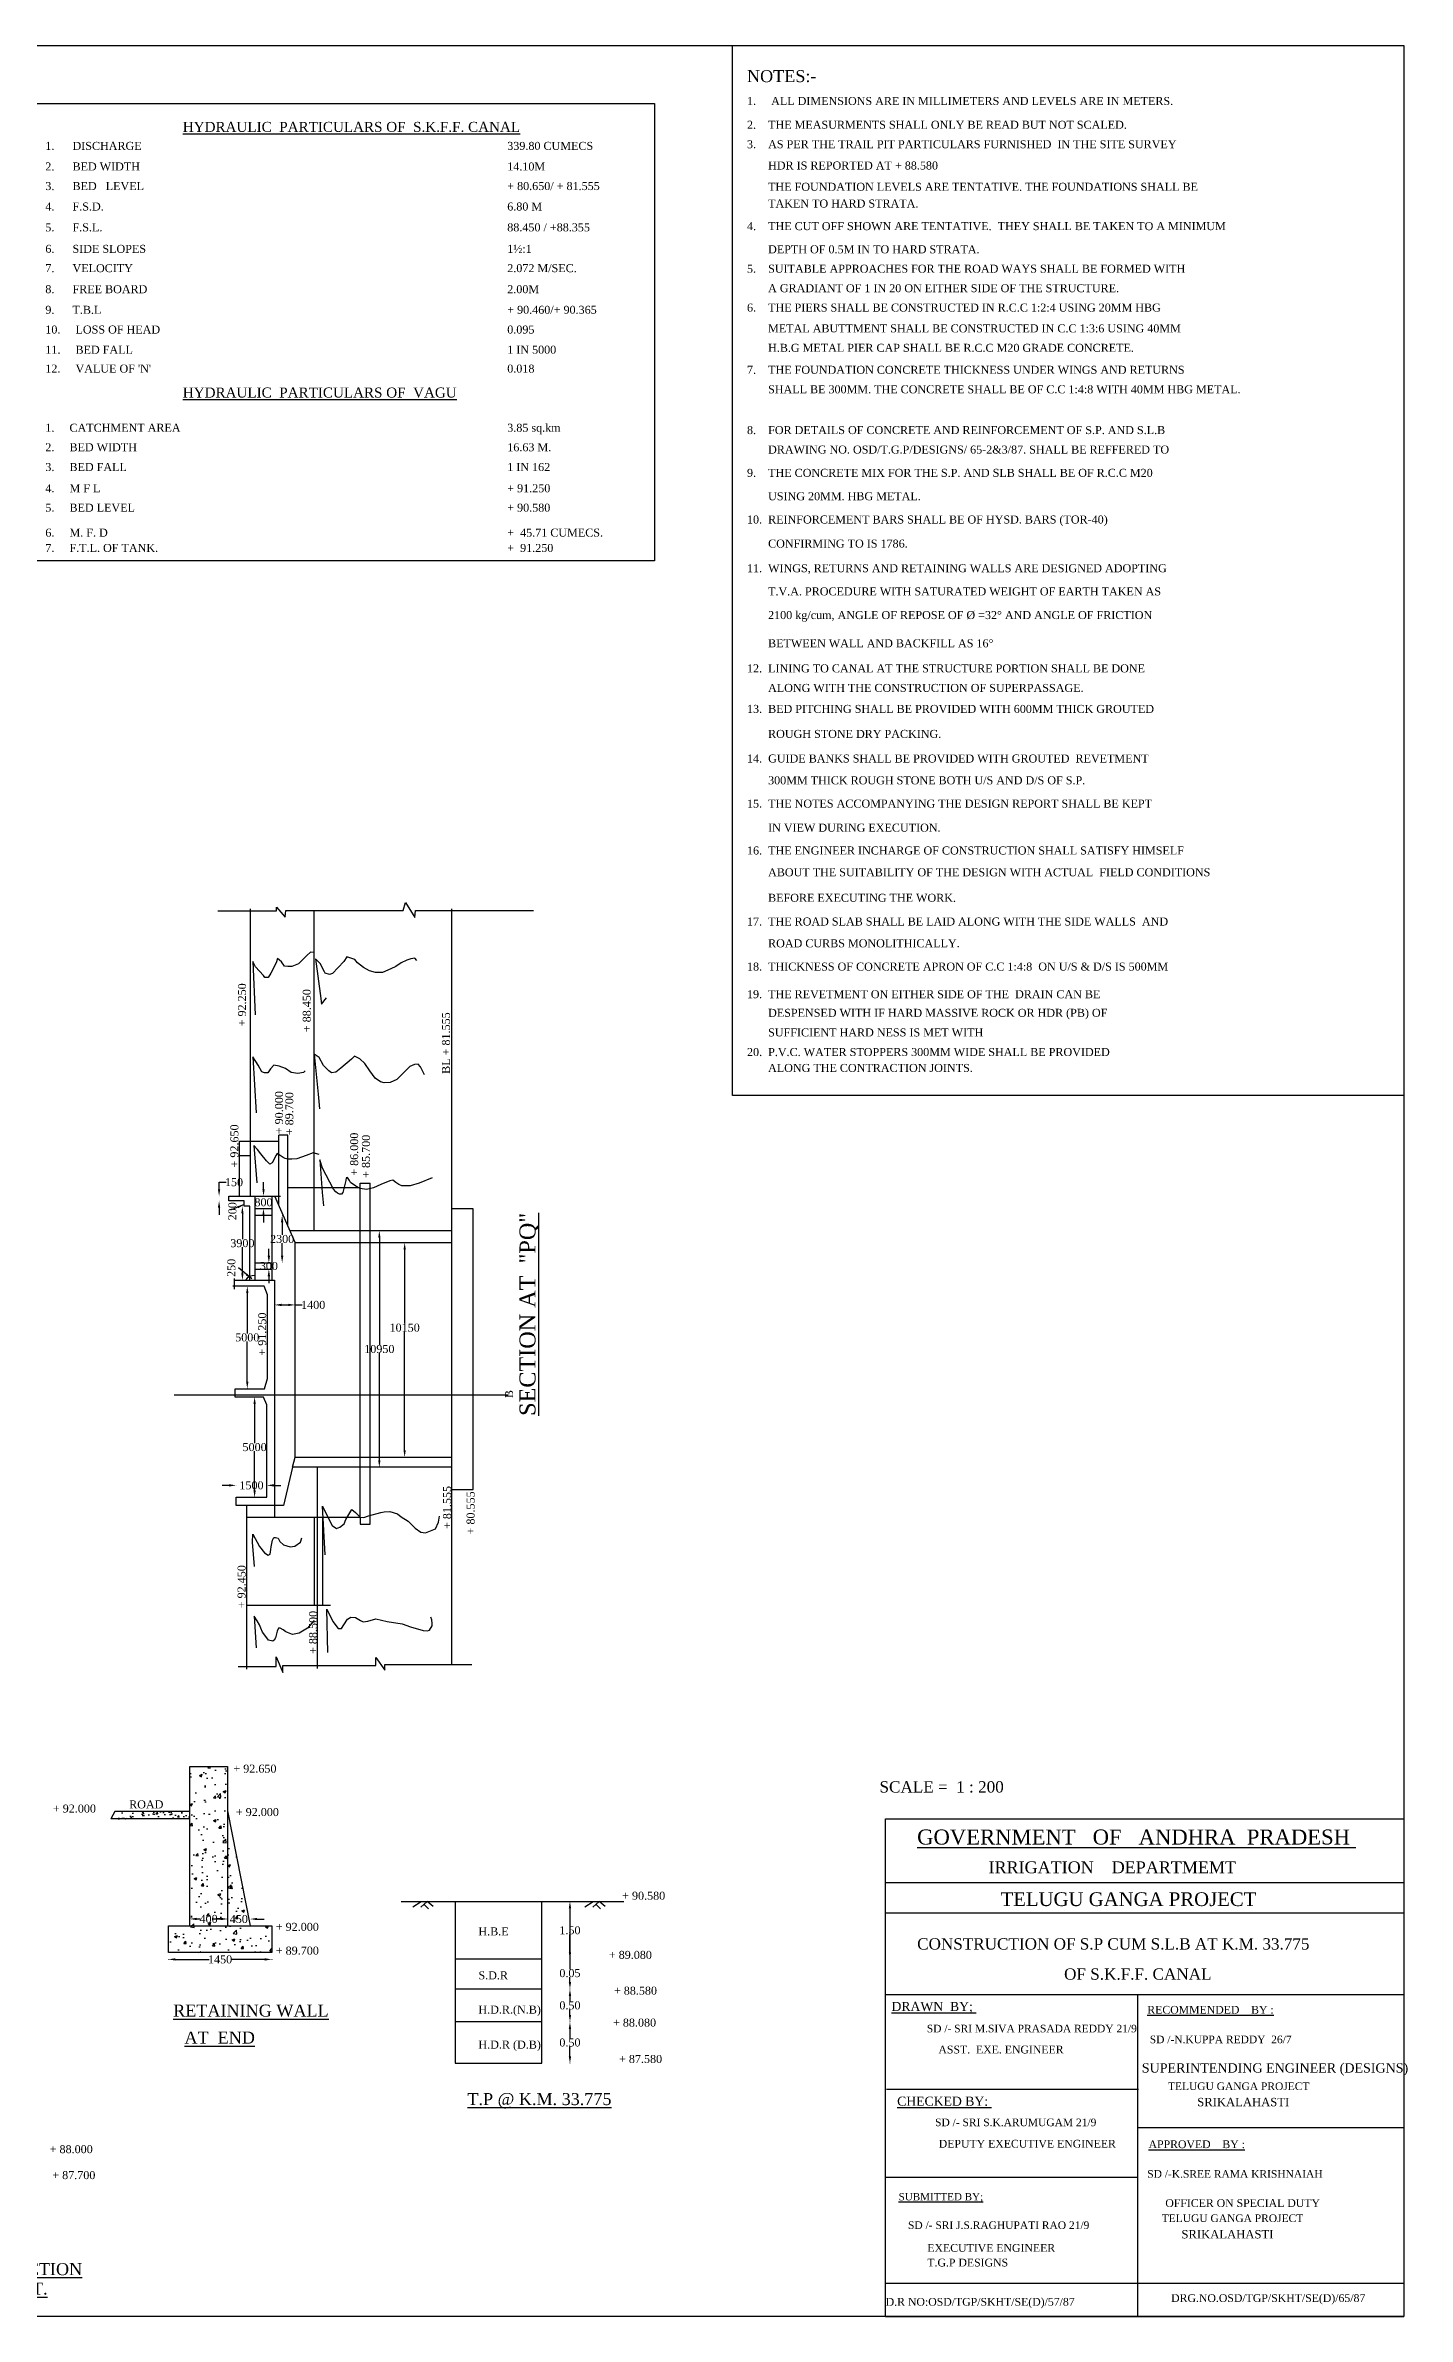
# Model space of a CAD drawing. Header units: millimetres. Extents: x 5087 to 179625, y 5031 to 118555.
# Drawn here: x 111501 to 179625, y 5031 to 118555 of the extents above; entities that cross this region are included whole.
import ezdxf

# ---------------------------------------------------------------- set-up
doc = ezdxf.new("R2010")
doc.units = ezdxf.units.MM
doc.header["$MEASUREMENT"] = 0
for name, color, linetype in [('DIM', 5, 'Continuous'), ('DO LINE', 3, 'Continuous'), ('DWG.LINE', 10, 'Continuous'), ('HATCH', 2, 'Continuous'), ('TEXT', 7, 'Continuous')]:
    doc.layers.add(name, color=color, linetype=linetype)
doc.layers.add('TITLE', color=7, linetype='Continuous', lineweight=30)
doc.styles.get("Standard").update_dxf_attribs({"font": 'TIMES.TTF', "height": 400})
doc.dimstyles.get("Standard").update_dxf_attribs({"dimtxt": 400, "dimasz": 350, "dimexe": 0.18, "dimexo": 0.0625, "dimgap": 0.09, "dimtad": 0, "dimtih": 1, "dimtoh": 1, "dimdec": 0, "dimzin": 0, "dimdsep": 46, "dimtxsty": 'Standard', "dimcen": 300, "dimclrd": 5, "dimclre": 5, "dimclrt": 4, "dimadec": 0, "dimazin": 0, "dimtfac": 1, "dimtdec": 0, "dimtofl": 0, "dimtmove": 0, "dimatfit": 3, "dimfxl": 5, "dimfxlon": 1, "dimtolj": 1, "dimtzin": 0, "dimarcsym": 0})

# ---------------------------------------------------------------- blocks, each defined once
blk = doc.blocks.new('*D106')
at = {"layer": 'Defpoints', "color": 0, "ltscale": 0.2}
for p in [(118717, 24565), (120609, 24908), (120609, 24565)]:
    blk.add_point(p, dxfattribs=at)
at = {"layer": 'DIM', "color": 5, "lineweight": -2, "ltscale": 0.2}
for p, q in [((118717, 24903), (118717, 24908)), ((119067, 24908), (119235, 24908)), ((120259, 24908), (120091, 24908)), ((120609, 24903), (120609, 24908))]:
    blk.add_line(p, q, dxfattribs=at)
at = {"layer": 'DIM', "color": 5, "ltscale": 0.2}
for points in [[(119067, 24966), (119067, 24849), (118717, 24908)], [(120259, 24966), (120259, 24849), (120609, 24908)]]:
    blk.add_solid(points, dxfattribs=at)
at = {"layer": 'DIM', "color": 4, "ltscale": 0.2, "insert": (119663, 24908), "char_height": 400, "attachment_point": 5}
blk.add_mtext('\\A1;400', dxfattribs=at)
blk = doc.blocks.new('*D107')
at = {"layer": 'Defpoints', "color": 0, "ltscale": 0.2}
for p in [(120609, 24565), (121737, 24903), (121737, 24565)]:
    blk.add_point(p, dxfattribs=at)
at = {"layer": 'DIM', "color": 5, "lineweight": -2, "ltscale": 0.2}
for p, q in [((120259, 24903), (119909, 24903)), ((120609, 24898), (120609, 24903)), ((121737, 24898), (121737, 24903)), ((122087, 24903), (122437, 24903))]:
    blk.add_line(p, q, dxfattribs=at)
at = {"layer": 'DIM', "color": 5, "ltscale": 0.2}
for points in [[(120259, 24961), (120259, 24844), (120609, 24903)], [(122087, 24961), (122087, 24844), (121737, 24903)]]:
    blk.add_solid(points, dxfattribs=at)
at = {"layer": 'DIM', "color": 4, "ltscale": 0.2, "insert": (121173, 24903), "char_height": 400, "attachment_point": 5}
blk.add_mtext('\\A1;450', dxfattribs=at)
blk = doc.blocks.new('*D108')
at = {"layer": 'Defpoints', "color": 0, "ltscale": 0.2}
for p in [(117651, 23228), (122824, 23228), (122824, 22885)]:
    blk.add_point(p, dxfattribs=at)
at = {"layer": 'DIM', "color": 5, "lineweight": -2, "ltscale": 0.2}
for p, q in [((117651, 22890), (117651, 22884)), ((118001, 22885), (119692, 22885)), ((122474, 22885), (120783, 22885)), ((122824, 22890), (122824, 22884))]:
    blk.add_line(p, q, dxfattribs=at)
at = {"layer": 'DIM', "color": 5, "ltscale": 0.2}
for points in [[(118001, 22943), (118001, 22826), (117651, 22885)], [(122474, 22943), (122474, 22826), (122824, 22885)]]:
    blk.add_solid(points, dxfattribs=at)
at = {"layer": 'DIM', "color": 4, "ltscale": 0.2, "insert": (120238, 22885), "char_height": 400, "attachment_point": 5}
blk.add_mtext('\\A1;1450', dxfattribs=at)
blk = doc.blocks.new('*D109')
at = {"layer": 'Defpoints', "color": 0, "ltscale": 0.2}
for p in [(136321, 25784), (137734, 25784), (136321, 22892)]:
    blk.add_point(p, dxfattribs=at)
at = {"layer": 'DIM', "color": 5, "lineweight": -2, "ltscale": 0.2}
for p, q in [((137729, 25784), (137734, 25784)), ((137734, 25434), (137734, 24542)), ((137734, 23242), (137734, 24134)), ((137729, 22892), (137734, 22892))]:
    blk.add_line(p, q, dxfattribs=at)
at = {"layer": 'DIM', "color": 5, "ltscale": 0.2}
for points in [[(137676, 25434), (137792, 25434), (137734, 25784)], [(137676, 23242), (137792, 23242), (137734, 22892)]]:
    blk.add_solid(points, dxfattribs=at)
at = {"layer": 'DIM', "color": 4, "ltscale": 0.2, "insert": (137734, 24338), "char_height": 400, "attachment_point": 5}
blk.add_mtext('\\A1;1.50', dxfattribs=at)
blk = doc.blocks.new('*D110')
at = {"layer": 'Defpoints', "color": 0, "ltscale": 0.2}
for p in [(136321, 25784), (137734, 21404), (137837, 21404)]:
    blk.add_point(p, dxfattribs=at)
at = {"layer": 'DIM', "color": 5, "lineweight": -2, "ltscale": 0.2}
for p, q in [((137729, 25784), (137734, 25784)), ((137734, 25434), (137734, 22400)), ((137734, 21754), (137734, 21992)), ((137739, 21404), (137734, 21404))]:
    blk.add_line(p, q, dxfattribs=at)
at = {"layer": 'DIM', "color": 5, "ltscale": 0.2}
for points in [[(137676, 25434), (137792, 25434), (137734, 25784)], [(137676, 21754), (137792, 21754), (137734, 21404)]]:
    blk.add_solid(points, dxfattribs=at)
at = {"layer": 'DIM', "color": 4, "ltscale": 0.2, "insert": (137734, 22196), "char_height": 400, "attachment_point": 5}
blk.add_mtext('\\A1;0.05', dxfattribs=at)
blk = doc.blocks.new('*D111')
at = {"layer": 'Defpoints', "color": 0, "ltscale": 0.2}
for p in [(137837, 21404), (137734, 19763), (137804, 19763)]:
    blk.add_point(p, dxfattribs=at)
at = {"layer": 'DIM', "color": 5, "lineweight": -2, "ltscale": 0.2}
for p, q in [((137739, 21404), (137734, 21404)), ((137734, 21054), (137734, 20788)), ((137734, 20113), (137734, 20379)), ((137739, 19763), (137734, 19763))]:
    blk.add_line(p, q, dxfattribs=at)
at = {"layer": 'DIM', "color": 5, "ltscale": 0.2}
for points in [[(137676, 21054), (137792, 21054), (137734, 21404)], [(137676, 20113), (137792, 20113), (137734, 19763)]]:
    blk.add_solid(points, dxfattribs=at)
at = {"layer": 'DIM', "color": 4, "ltscale": 0.2, "insert": (137734, 20584), "char_height": 400, "attachment_point": 5}
blk.add_mtext('\\A1;0.50', dxfattribs=at)
blk = doc.blocks.new('*D112')
at = {"layer": 'Defpoints', "color": 0, "ltscale": 0.2}
for p in [(137804, 19763), (137734, 17694), (137769, 17694)]:
    blk.add_point(p, dxfattribs=at)
at = {"layer": 'DIM', "color": 5, "lineweight": -2, "ltscale": 0.2}
for p, q in [((137739, 19763), (137734, 19763)), ((137734, 19413), (137734, 18933)), ((137734, 18044), (137734, 18524)), ((137739, 17694), (137734, 17694))]:
    blk.add_line(p, q, dxfattribs=at)
at = {"layer": 'DIM', "color": 5, "ltscale": 0.2}
for points in [[(137676, 19413), (137792, 19413), (137734, 19763)], [(137676, 18044), (137792, 18044), (137734, 17694)]]:
    blk.add_solid(points, dxfattribs=at)
at = {"layer": 'DIM', "color": 4, "ltscale": 0.2, "insert": (137734, 18728), "char_height": 400, "attachment_point": 5}
blk.add_mtext('\\A1;0.50', dxfattribs=at)
blk = doc.blocks.new('*D113')
at = {"layer": 'Defpoints', "color": 0, "ltscale": 0.2}
for p in [(122576, 46581), (121041, 45988), (122576, 45988)]:
    blk.add_point(p, dxfattribs=at)
at = {"layer": 'DIM', "color": 5, "lineweight": -2, "ltscale": 0.2}
for p, q in [((120691, 46581), (120341, 46581)), ((121041, 46576), (121041, 46581)), ((122576, 46576), (122576, 46581)), ((122926, 46581), (123276, 46581))]:
    blk.add_line(p, q, dxfattribs=at)
at = {"layer": 'DIM', "color": 5, "ltscale": 0.2}
for points in [[(120691, 46639), (120691, 46522), (121041, 46581)], [(122926, 46639), (122926, 46522), (122576, 46581)]]:
    blk.add_solid(points, dxfattribs=at)
at = {"layer": 'DIM', "color": 4, "ltscale": 0.2, "insert": (121809, 46581), "char_height": 400, "attachment_point": 5}
blk.add_mtext('\\A1;1500', dxfattribs=at)
blk = doc.blocks.new('*D114')
at = {"layer": 'Defpoints', "color": 0, "ltscale": 0.2}
for p in [(121964, 50993), (121964, 50993), (122047, 45988)]:
    blk.add_point(p, dxfattribs=at)
at = {"layer": 'DIM', "color": 5, "lineweight": -2, "ltscale": 0.2}
for p, q in [((121964, 50993), (121964, 50993)), ((121964, 50643), (121964, 48694)), ((121964, 46338), (121964, 48287)), ((121969, 45988), (121964, 45988))]:
    blk.add_line(p, q, dxfattribs=at)
at = {"layer": 'DIM', "color": 5, "ltscale": 0.2}
for points in [[(121905, 50643), (122022, 50643), (121964, 50993)], [(121905, 46338), (122022, 46338), (121964, 45988)]]:
    blk.add_solid(points, dxfattribs=at)
at = {"layer": 'DIM', "color": 4, "ltscale": 0.2, "insert": (121964, 48490), "char_height": 400, "attachment_point": 5}
blk.add_mtext('\\A1;5000', dxfattribs=at)
blk = doc.blocks.new('*D115')
at = {"layer": 'Defpoints', "color": 0, "ltscale": 0.2}
for p in [(128202, 59306), (128254, 59306), (128478, 47482)]:
    blk.add_point(p, dxfattribs=at)
at = {"layer": 'DIM', "color": 5, "lineweight": -2, "ltscale": 0.2}
for p, q in [((128207, 59306), (128202, 59306)), ((128202, 58956), (128202, 53598)), ((128202, 47832), (128202, 53190)), ((128207, 47482), (128202, 47482))]:
    blk.add_line(p, q, dxfattribs=at)
at = {"layer": 'DIM', "color": 5, "ltscale": 0.2}
for points in [[(128143, 58956), (128260, 58956), (128202, 59306)], [(128143, 47832), (128260, 47832), (128202, 47482)]]:
    blk.add_solid(points, dxfattribs=at)
at = {"layer": 'DIM', "color": 4, "ltscale": 0.2, "insert": (128202, 53394), "char_height": 400, "attachment_point": 5}
blk.add_mtext('\\A1;10950', dxfattribs=at)
blk = doc.blocks.new('*D116')
at = {"layer": 'Defpoints', "color": 0, "ltscale": 0.2}
for p in [(129125, 58713), (129468, 58713), (129296, 47987)]:
    blk.add_point(p, dxfattribs=at)
at = {"layer": 'DIM', "color": 5, "lineweight": -2, "ltscale": 0.2}
for p, q in [((129463, 58713), (129468, 58713)), ((129468, 58363), (129468, 54664)), ((129468, 48337), (129468, 54257)), ((129463, 47987), (129468, 47987))]:
    blk.add_line(p, q, dxfattribs=at)
at = {"layer": 'DIM', "color": 5, "ltscale": 0.2}
for points in [[(129410, 58363), (129526, 58363), (129468, 58713)], [(129410, 48337), (129526, 48337), (129468, 47987)]]:
    blk.add_solid(points, dxfattribs=at)
at = {"layer": 'DIM', "color": 4, "ltscale": 0.2, "insert": (129468, 54461), "char_height": 400, "attachment_point": 5}
blk.add_mtext('\\A1;10150', dxfattribs=at)
blk = doc.blocks.new('*D118')
at = {"layer": 'Defpoints', "color": 0, "ltscale": 0.2}
for p in [(121598, 56538), (121663, 56538), (121722, 51412)]:
    blk.add_point(p, dxfattribs=at)
at = {"layer": 'DIM', "color": 5, "lineweight": -2, "ltscale": 0.2}
for p, q in [((121603, 56538), (121597, 56538)), ((121598, 56188), (121598, 54178)), ((121598, 51762), (121598, 53771)), ((121603, 51412), (121597, 51412))]:
    blk.add_line(p, q, dxfattribs=at)
at = {"layer": 'DIM', "color": 5, "ltscale": 0.2}
for points in [[(121539, 56188), (121656, 56188), (121598, 56538)], [(121539, 51762), (121656, 51762), (121598, 51412)]]:
    blk.add_solid(points, dxfattribs=at)
at = {"layer": 'DIM', "color": 4, "ltscale": 0.2, "insert": (121598, 53975), "char_height": 400, "attachment_point": 5}
blk.add_mtext('\\A1;5000', dxfattribs=at)
blk = doc.blocks.new('*D119')
at = {"layer": 'Defpoints', "color": 0, "ltscale": 0.2}
for p in [(122960, 55651), (123998, 55640), (123998, 55599)]:
    blk.add_point(p, dxfattribs=at)
at = {"layer": 'DIM', "color": 5, "lineweight": -2, "ltscale": 0.2}
for p, q in [((122960, 55604), (122960, 55599)), ((123310, 55599), (123648, 55599)), ((123998, 55604), (123998, 55599)), ((123998, 55599), (124348, 55599))]:
    blk.add_line(p, q, dxfattribs=at)
at = {"layer": 'DIM', "color": 5, "ltscale": 0.2}
for points in [[(123310, 55658), (123310, 55541), (122960, 55599)], [(123648, 55658), (123648, 55541), (123998, 55599)]]:
    blk.add_solid(points, dxfattribs=at)
at = {"layer": 'DIM', "color": 4, "ltscale": 0.2, "insert": (124894, 55599), "char_height": 400, "attachment_point": 5}
blk.add_mtext('\\A1;1400', dxfattribs=at)
blk = doc.blocks.new('*D120')
at = {"layer": 'Defpoints', "color": 0, "ltscale": 0.2}
for p in [(121353, 60534), (121446, 60534), (121362, 56835)]:
    blk.add_point(p, dxfattribs=at)
at = {"layer": 'DIM', "color": 5, "lineweight": -2, "ltscale": 0.2}
for p, q in [((121358, 60534), (121353, 60534)), ((121353, 60184), (121353, 58888)), ((121353, 57185), (121353, 58480)), ((121358, 56835), (121353, 56835))]:
    blk.add_line(p, q, dxfattribs=at)
at = {"layer": 'DIM', "color": 5, "ltscale": 0.2}
for points in [[(121295, 60184), (121411, 60184), (121353, 60534)], [(121295, 57185), (121411, 57185), (121353, 56835)]]:
    blk.add_solid(points, dxfattribs=at)
at = {"layer": 'DIM', "color": 4, "ltscale": 0.2, "insert": (121353, 58684), "char_height": 400, "attachment_point": 5}
blk.add_mtext('\\A1;3900', dxfattribs=at)
blk = doc.blocks.new('*D121')
at = {"layer": 'Defpoints', "color": 0, "ltscale": 0.2}
for p in [(122408, 57706), (122408, 57383), (122677, 57706)]:
    blk.add_point(p, dxfattribs=at)
at = {"layer": 'DIM', "color": 5, "lineweight": -2, "ltscale": 0.2}
for p, q in [((122677, 58056), (122677, 58406)), ((122672, 57706), (122678, 57706)), ((122672, 57383), (122678, 57383)), ((122677, 57033), (122677, 56683))]:
    blk.add_line(p, q, dxfattribs=at)
at = {"layer": 'DIM', "color": 5, "ltscale": 0.2}
for points in [[(122619, 58056), (122736, 58056), (122677, 57706)], [(122619, 57033), (122736, 57033), (122677, 57383)]]:
    blk.add_solid(points, dxfattribs=at)
at = {"layer": 'DIM', "color": 4, "ltscale": 0.2, "insert": (122677, 57544), "char_height": 400, "attachment_point": 5}
blk.add_mtext('\\A1;300', dxfattribs=at)
blk = doc.blocks.new('*D122')
at = {"layer": 'Defpoints', "color": 0, "ltscale": 0.2}
for p in [(122213, 60083), (123341, 60083), (122143, 57706)]:
    blk.add_point(p, dxfattribs=at)
at = {"layer": 'DIM', "color": 5, "lineweight": -2, "ltscale": 0.2}
for p, q in [((123336, 60083), (123341, 60083)), ((123341, 59733), (123341, 59098)), ((123341, 58056), (123341, 58691)), ((123336, 57706), (123341, 57706))]:
    blk.add_line(p, q, dxfattribs=at)
at = {"layer": 'DIM', "color": 5, "ltscale": 0.2}
for points in [[(123283, 59733), (123399, 59733), (123341, 60083)], [(123283, 58056), (123399, 58056), (123341, 57706)]]:
    blk.add_solid(points, dxfattribs=at)
at = {"layer": 'DIM', "color": 4, "ltscale": 0.2, "insert": (123341, 58895), "char_height": 400, "attachment_point": 5}
blk.add_mtext('\\A1;2300', dxfattribs=at)
blk = doc.blocks.new('*D123')
at = {"layer": 'Defpoints', "color": 0, "ltscale": 0.2}
for p in [(122408, 60424), (122409, 61032), (122409, 61032)]:
    blk.add_point(p, dxfattribs=at)
at = {"layer": 'DIM', "color": 5, "lineweight": -2, "ltscale": 0.2}
for p, q in [((122410, 61382), (122411, 61732)), ((122408, 60424), (122408, 60424)), ((122409, 61032), (122410, 61032)), ((122407, 60074), (122406, 59724))]:
    blk.add_line(p, q, dxfattribs=at)
at = {"layer": 'DIM', "color": 5, "ltscale": 0.2}
for points in [[(122352, 61382), (122469, 61382), (122409, 61032)], [(122349, 60074), (122465, 60074), (122408, 60424)]]:
    blk.add_solid(points, dxfattribs=at)
at = {"layer": 'DIM', "color": 4, "ltscale": 0.2, "insert": (122409, 60728), "char_height": 400, "attachment_point": 5}
blk.add_mtext('\\A1;800', dxfattribs=at)
blk = doc.blocks.new('*D124')
at = {"layer": 'Defpoints', "color": 0, "ltscale": 0.2}
for p in [(120187, 61032), (120682, 61032), (120682, 60806)]:
    blk.add_point(p, dxfattribs=at)
at = {"layer": 'DIM', "color": 5, "lineweight": -2, "ltscale": 0.2}
for p, q in [((120187, 61382), (120187, 61732)), ((120187, 61732), (120537, 61732)), ((120192, 61032), (120186, 61032)), ((120192, 60806), (120186, 60806)), ((120187, 60456), (120187, 60106))]:
    blk.add_line(p, q, dxfattribs=at)
at = {"layer": 'DIM', "color": 5, "ltscale": 0.2}
for points in [[(120128, 61382), (120245, 61382), (120187, 61032)], [(120128, 60456), (120245, 60456), (120187, 60806)]]:
    blk.add_solid(points, dxfattribs=at)
at = {"layer": 'DIM', "color": 4, "ltscale": 0.2, "insert": (120934, 61732), "char_height": 400, "attachment_point": 5}
blk.add_mtext('\\A1;150', dxfattribs=at)

msp = doc.modelspace()

# ---------------------------------------------------------------- hatches: boundary and pattern name
at = {"layer": 'HATCH', "ltscale": 0.2}
h = msp.add_hatch(dxfattribs=at)
h.set_pattern_fill('AR-CONC', color=256, scale=200, style=0)
h.set_pattern_definition([(50, (0, 0), (1434.52, -125.504), [150, -1650]), (355, (0, 0), (-277.503, 1504.384), [120, -1320]), (100.4514, (119.5, -10.5), (1157.019, 1378.879), [127.48, -1402.284]), (46.1842, (0, 400), (2134.482, -331.038), [225, -2475]), (96.6356, (177.9, 372.4), (1869.325, 1948.236), [191.22, -2103.426]), (351.1842, (0, 400), (1869.324, 1948.237), [180, -1980]), (21, (200, 300), (1193.814, -805.238), [150, -1650]), (326, (200, 300), (486.63, 1450.3), [120, -1320]), (71.4514, (299.5, 232.9), (1680.445, 645.061), [127.48, -1402.284]), (37.5, (0, 0), (24.3197, 665.7877), [0, -1304, 0, -1340, 0, -1325]), (7.5, (0, 0), (526.139, 788.8234), [0, -764, 0, -1274, 0, -505]), (327.5, (-446, 0), (1067.6449, -45.1097), [0, -500, 0, -1560, 0, -2070]), (317.5, (-646, 0), (1166.372, 200.21), [0, -650, 0, -1036, 0, -1470])])
h.paths.add_polyline_path([(122823.7, 23227.6), (122823.7, 24565.4), (117651.3, 24565.4), (117651.3, 23227.6)])
h.paths.add_polyline_path([(120608.9, 24565.4), (121737.4, 24565.4), (120608.9, 30304.6)])
h.paths.add_polyline_path([(120608.9, 30304.6), (120608.9, 32533.2), (118717.4, 32533.2), (118717.4, 24565.4), (120608.9, 24565.4)])
h.paths.add_polyline_path([(120645.3, 25206.2), (121701, 25206.2), (121701, 24599.2), (120645.3, 24599.2)], flags=24)
h.paths.add_polyline_path([(119135.3, 25211.2), (120191, 25211.2), (120191, 24604.2), (119135.3, 24604.2)], flags=24)
h = msp.add_hatch(dxfattribs=at)
h.set_pattern_fill('AR-CONC', color=256, scale=100, style=0)
h.set_pattern_definition([(50, (0, 0), (717.2602, -62.752), [75, -825]), (355, (0, 0), (-138.7513, 752.192), [60, -660]), (100.4514, (59.8, -5.2), (578.5094, 689.4395), [63.74, -701.142]), (46.1842, (0, 200), (1067.241, -165.519), [112.5, -1237.5]), (96.6356, (88.9, 186.2), (934.663, 974.118), [95.61, -1051.713]), (351.1842, (0, 200), (934.662, 974.119), [90, -990]), (21, (100, 150), (596.907, -402.619), [75, -825]), (326, (100, 150), (243.3153, 725.15), [60, -660]), (71.4514, (149.74, 116.45), (840.2226, 322.5305), [63.74, -701.142]), (37.5, (0, 0), (12.15986, 332.89385), [0, -652, 0, -670, 0, -662.5]), (7.5, (0, 0), (263.0695, 394.4117), [0, -382, 0, -637, 0, -252.5]), (327.5, (-223, 0), (533.82244, -22.5549), [0, -250, 0, -780, 0, -1035]), (317.5, (-323, 0), (583.1862, 100.105), [0, -325, 0, -518, 0, -735])])
h.paths.add_polyline_path([(114976.8, 30277.2), (114765.6, 29910.6), (118717.4, 29910.6), (118717.4, 30277.2)])

# ---------------------------------------------------------------- linework, layer by layer
at = {"layer": 'DO LINE', "ltscale": 0.2}
for points in [[(121211.4, 63776.7), (123182, 63776.7)], [(123632.1, 64086.7), (123182, 64086.7)], [(123182, 60575.7), (123182, 64086.7)], [(123632.1, 59548.3), (123632.1, 64086.7)], [(123632.1, 61474.7), (127247.1, 61474.7)], [(127247.1, 44982.6), (127247.1, 44639.8), (127748.8, 44639.8), (127748.8, 61689.8)], [(127247.1, 44982.6), (127247.1, 61689.8), (127748.8, 61689.8)], [(123997.9, 47986.9), (123997.9, 58713.2), (131831.2, 58713.2)], [(117942.7, 51112.9), (134624.9, 51112.9)], [(123858.4, 47481.8), (123997.9, 47986.9), (131831.2, 47986.9)], [(121553.3, 44982.6), (127247.1, 44982.6)], [(124951.3, 40599.4), (124951.3, 44982.6)], [(125380.5, 40599.4), (125380.5, 44982.6)], [(121603.6, 40599.4), (125757.6, 40599.4)], [(120608.9, 30304.6), (120608.9, 24565.4)]]:
    msp.add_lwpolyline(points, dxfattribs=at)
at = {"layer": 'DWG.LINE', "ltscale": 0.2}
msp.add_line((118717.4, 30277.2), (114976.8, 30277.2), dxfattribs=at)
for points in [[(120122.5, 75297.6), (123058.3, 75297.6), (123058.3, 75475.3), (123491.3, 74983.2), (123529, 75318.6), (129397.8, 75318.6), (129514.3, 75715.2), (129974.6, 74959.9), (130007.5, 75315.7), (135917.3, 75315.7)], [(121755.2, 61032.3), (121755.2, 75389.6)], [(124941.5, 59305.7), (124941.5, 75309.4)], [(131831.2, 37607.5), (131831.2, 75402.4)], [(121211.4, 61032.3), (121211.4, 63776.7)], [(121211.4, 63073.7), (121755.2, 63073.7)], [(121717.3, 56834.8), (121717.3, 60533.7), (121446.1, 60533.7), (121446.1, 60806.4), (120681.6, 60806.4), (120681.6, 61032.3), (121971.8, 61032.3), (121971.8, 56834.8)], [(121971.8, 61032.3), (123254.3, 61032.3)], [(121971.8, 60423.7), (122843.7, 60423.7)], [(122843.7, 56834.8), (122843.7, 61032.3)], [(123997.9, 58713.2), (122982, 61032.3)], [(131831.2, 46370.4), (132899.3, 46370.4), (132899.3, 60404.8), (131831.2, 60404.8)], [(121971.8, 60083.1), (122843.7, 60083.1)], [(131831.2, 59305.7), (123738.3, 59305.7)], [(120961.8, 56391.9), (120961.8, 56916.5)], [(120961.8, 56834.8), (122960.5, 56834.8), (122960.5, 44994.6)], [(121971.8, 57706), (122843.7, 57706)], [(121971.8, 57382.8), (122843.7, 57382.8)], [(131831.2, 47481.8), (123858.4, 47481.8), (123404.8, 45579.9), (121041.3, 45579.9), (121041.3, 45988.1), (122576.4, 45988.1), (122576.4, 50606.4), (122409.8, 50992.7), (120990, 50992.7), (120990, 51411.6), (122454.8, 51411.6), (122611.1, 51927), (122611.1, 56097.3), (122449.6, 56537.7), (120876.4, 56537.7)], [(125093.7, 47481.8), (125093.7, 37420)], [(121553.3, 45579.9), (121553.3, 37397.1)], [(121135.2, 37517.6), (123034.2, 37517.6), (123034.2, 38006.2), (123371.3, 37226.1), (123371.3, 37583.3), (128022.9, 37583.3), (128022.9, 37969.2), (128483.2, 37341.1), (128475, 37632.6), (132827.6, 37632.6)], [(118717.4, 24565.4), (118717.4, 32533.2), (120608.9, 32533.2), (120608.9, 30304.6), (121737.4, 24565.4)], [(114976.8, 30277.2), (114765.6, 29910.6)], [(118717.4, 29910.6), (114765.6, 29910.6)], [(129288.6, 25784.2), (140433.6, 25784.2)], [(131991.9, 25784.2), (131991.9, 17693.8), (136320.6, 17693.8), (136320.6, 25784.2)], [(136320.6, 22892.4), (131991.9, 22892.4)], [(136320.6, 21404.3), (131991.9, 21404.3)], [(136320.6, 19762.9), (131991.9, 19762.9)]]:
    msp.add_lwpolyline(points, dxfattribs=at)
msp.add_lwpolyline([(117651.3, 24565.4), (122823.7, 24565.4), (122823.7, 23227.6), (117651.3, 23227.6)], close=True, dxfattribs=at)
msp.add_arc((121942.5, 56530.4), 536.5, 86.866376, 145.439211, dxfattribs=at)
at = {"layer": 'HATCH', "ltscale": 0.2}
for points in [[(124941.5, 73212), (124758.1, 73237.7), (124571.6, 73070.7), (124160.1, 72646.7), (123825.6, 72518.2), (123619.9, 72518.2), (123459.1, 72524.7), (123304.7, 72749.5), (123111.8, 72910.1), (123047.5, 72691.7), (122771, 72184.2), (122646.9, 71969.6), (122473.3, 71963.2), (122415.4, 72066), (122016.7, 72502.8), (121875.2, 72766.1), (121997.2, 70104.2)], [(130073.1, 72822.3), (129976.2, 72927.2), (129782.4, 72899), (129584.5, 72838.5), (129289.8, 72705.4), (129023.3, 72519.8), (128781, 72390.8), (128365.2, 72221.4), (128013.9, 72221.4), (127711, 72294), (127412.2, 72467.4), (127117.5, 72701.3), (126968.1, 72858.6), (126580.5, 72995.7), (126425, 72765.4), (125863.8, 72164.5), (125706.3, 72112.1), (125500.4, 72184.7), (125451.9, 72253.2), (125237.9, 72660.6), (125003.7, 72902.6), (125281.9, 70911.8), (125306.1, 70629.5), (125556.5, 70952.1)], [(130463, 67092), (130257.6, 67502.3), (130142.6, 67625.4), (129961.8, 67609), (129731.8, 67518.7), (129074.4, 66870.4), (128737.6, 66722.6), (128450, 66706.2), (128252.8, 66747.3), (127989.8, 66927.8), (127718.7, 67305.4), (127472.2, 67658.3), (127225.7, 67904.5), (126954.5, 68027.6), (126806.6, 67879.9), (126280.8, 67436.7), (126017.8, 67239.7), (125804.2, 67198.7), (125672.8, 67305.4), (125409.8, 67568), (125188, 67961.9), (124941.5, 68134.3), (125138.7, 66131.7), (125204.4, 65401.3)], [(124491.5, 67306.3), (124401.1, 67216.1), (124121.7, 67166.8), (123793.1, 67224.3), (123505.5, 67413), (123193.3, 67536.1), (122930.3, 67577.2), (122757.8, 67396.6), (122626.3, 67207.8), (122462, 67207.8), (122330.5, 67257.1), (122141.5, 67577.2), (121878.6, 68003.9), (122034.8, 65203.1)], [(125189, 63125.7), (124891.8, 63198.1), (124540.3, 63060.6), (124071.3, 62894), (123821.2, 62883.1), (123632.1, 62883.1), (123484.2, 62912.1), (123393.6, 62966.4), (123241.4, 63060.5), (123085.6, 63169.1), (123042.1, 63078.6), (122835.6, 62698.5), (122723.2, 62640.6), (122556.5, 62799.9), (122277.5, 63154.6), (122114.4, 63364.6), (121929.6, 63560), (122066.8, 61697.3)], [(130847.5, 61948), (130200, 61678.9), (129749.5, 61543.3), (129621.5, 61543.3), (129318.6, 61548.7), (129174.4, 61626.1), (129030.1, 61719.8), (128873.3, 61842.2), (128721.8, 61809.8), (128281.3, 61614), (127908.1, 61448.1), (127560.4, 61363.8), (127247.1, 61420.8), (127022.3, 61540.8), (126764.1, 61722.1), (126705.3, 61816.6), (126608.2, 61972.3), (126544.3, 61946.8), (126534.1, 61816.6), (126380.3, 61222.7), (126311.3, 61141), (126201.4, 61135.9), (126114.5, 61187), (126019.9, 61253.4), (125912.5, 61388.7), (125357.1, 62427.4), (125219.1, 62856.3), (125338.2, 61220.5), (125401, 60552.1)], [(125487, 43104.1), (125354.8, 45546.9), (125539.8, 45150.8), (125837.3, 44576.4), (126062, 44424.5), (126227.2, 44483.9), (126438.8, 44649), (126518.1, 44873.5), (126822.1, 45375.2), (127007.2, 45216.8), (127247.1, 44982.6), (127430.2, 44979.1), (127654.9, 45058.3), (128276.2, 45216.8), (128448.1, 45263), (128719.1, 45269.6), (129109, 45157.4), (129300.7, 45012.1), (129651, 44794.2), (129842.7, 44596.2), (129988.1, 44444.3), (130278.9, 44246.3), (130503.7, 44213.3), (131012.6, 44404.7), (131164.6, 44748), (131204.3, 45038.5)], [(121955.5, 42522.1), (121852.1, 43734.6), (121878.8, 44140.6), (122212, 43528.2), (122465.2, 43215.4), (122645.2, 43088.9), (122745.1, 43142.2), (122778.5, 43381.8), (122791.8, 43501.6), (122851.8, 43834.4), (122925.1, 43967.6), (123011.7, 43974.2), (123138.3, 43940.9), (123231.6, 43767.9), (123404.9, 43601.5), (123738.1, 43501.6), (123971.3, 43541.6), (124264.6, 43747.9), (124324.5, 43954.3)], [(124944.9, 39821.9), (124615.8, 39442.7), (124194, 39185.7), (123860.7, 39118.2), (123531.6, 39257.3), (123384, 39358.4), (123249, 39442.7), (123164.6, 39442.7), (123084.4, 39295.2), (123010.6, 38966.6), (122938.9, 38848.6), (122867.1, 38798.1), (122652, 38840.2), (122529.7, 39021.4), (122365.1, 39240.5), (122280.8, 39442.8), (122213.3, 39615.6), (122090.9, 39801), (121947.5, 40041.2), (122044.5, 38456.8)], [(125620.5, 38223.8), (125572.6, 40398.4), (125877.7, 39783.1), (126140.8, 39430.6), (126314.3, 39430.6), (126421.9, 39609.8), (126607.3, 39896.6), (126768.8, 39992.2), (127002.1, 39974.2), (127265.3, 39830.9), (127396.8, 39759.2), (127618.1, 39795), (128024.9, 39908.5), (128587.1, 39771.1), (129348.9, 39663.6), (129767.6, 39508.3), (130389.6, 39317.1), (130599, 39305.1), (130706.6, 39341), (130706.6, 39341), (130838.2, 39550.1), (130844.2, 39681.5), (130832.2, 39854.8), (130778.4, 39986.2)], [(129877.1, 25504.5), (130289, 25784.2)], [(130268.8, 25496.4), (130587.8, 25784.2)], [(130656.4, 25415.8), (130428.3, 25640.3)], [(130898.7, 25536.8), (130587.8, 25784.2)], [(138480.3, 25504.5), (138892.2, 25784.2)], [(138872, 25496.4), (139191, 25784.2)], [(139259.6, 25415.8), (139031.5, 25640.3)], [(139501.9, 25536.8), (139191, 25784.2)]]:
    msp.add_lwpolyline(points, dxfattribs=at)
at = {"layer": 'TITLE'}
msp.add_line((153514.6, 29916.4), (179434.6, 29916.4), dxfattribs=at)
at = {"layer": 'TITLE', "lineweight": 30}
for p, q in [((179434.6, 29916.4), (179434.6, 5031.4)), ((153514.6, 26726.5), (179434.6, 26726.5)), ((153514.6, 25206.5), (179434.6, 25206.5)), ((153514.6, 21122.5), (179434.6, 21122.5)), ((153568.6, 16405.4), (166175.4, 16405.4)), ((166121.4, 14488.4), (179434.6, 14488.4)), ((153514.6, 11995.7), (166121.4, 11995.7)), ((179434.6, 6687.2), (153514.6, 6687.2)), ((153514.6, 5031.4), (179434.6, 5031.4))]:
    msp.add_line(p, q, dxfattribs=at)
at = {"layer": 'TITLE', "ltscale": 0.2}
for points in [[(179434.6, 5031.4), (5086.6, 5031.4), (5086.6, 118555.1), (179434.6, 118555.1)], [(145862.8, 118555.1), (179434.6, 118555.1), (179434.6, 66059.9), (145862.8, 66059.9)], [(110729.6, 115656.4), (141969.4, 115656.4), (141969.4, 92798.3), (110729.6, 92798.3)]]:
    msp.add_lwpolyline(points, close=True, dxfattribs=at)
at = {"layer": 'TITLE'}
msp.add_lwpolyline([(153514.6, 5031.4), (153514.6, 29916.4)], dxfattribs=at)
at = {"layer": 'TITLE', "lineweight": 30}
msp.add_lwpolyline([(166121.4, 21122.5), (166121.4, 5031.4)], dxfattribs=at)

# ---------------------------------------------------------------- texts
at = {"layer": 'TEXT', "ltscale": 0.2}
for s, height, p in [('NOTES:-', 600, (146587.9, 116720.4)), ('1.     ALL DIMENSIONS ARE IN MILLIMETERS AND LEVELS ARE IN METERS.', 400, (146587.9, 115578.1)), ('%%UHYDRAULIC  PARTICULARS OF  S.K.F.F. CANAL', 500, (118372, 114232.8)), ('2.    THE MEASURMENTS SHALL ONLY BE READ BUT NOT SCALED.', 400, (146587.9, 114390.3)), ('1.      DISCHARGE', 400, (111497.8, 113333.8)), ('339.80 CUMECS', 400, (134599.1, 113333.8)), ('3.    AS PER THE TRAIL PIT PARTICULARS FURNISHED  IN THE SITE SURVEY', 400, (146587.9, 113416.6)), ('2.      BED WIDTH', 400, (111497.8, 112304.9)), ('14.10M', 400, (134599.1, 112304.9)), ('HDR IS REPORTED AT + 88.580', 400, (147643.2, 112352.8)), ('3.      BED   LEVEL', 400, (111497.8, 111325.2)), ('+ 80.650/ + 81.555', 400, (134599.1, 111325.2)), ('THE FOUNDATION LEVELS ARE TENTATIVE. THE FOUNDATIONS SHALL BE', 400, (147643.2, 111288.9)), ('4.      F.S.D.', 400, (111497.8, 110302.9)), ('6.80 M', 400, (134599.1, 110302.9)), ('TAKEN TO HARD STRATA.', 400, (147643.2, 110452.7)), ('5.      F.S.L.', 400, (111497.8, 109261.6)), ('88.450 / +88.355', 400, (134599.1, 109261.6)), ('4.    THE CUT OFF SHOWN ARE TENTATIVE.  THEY SHALL BE TAKEN TO A MINIMUM', 400, (146587.9, 109321.8)), ('6.      SIDE SLOPES', 400, (111497.8, 108187.1)), ('1½:1', 400, (134599.1, 108187.1)), ('DEPTH OF 0.5M IN TO HARD STRATA.', 400, (147643.2, 108163.7)), ('7.      VELOCITY', 400, (111497.8, 107221.6)), ('2.072 M/SEC.', 400, (134599.1, 107221.6)), ('5.    SUITABLE APPROACHES FOR THE ROAD WAYS SHALL BE FORMED WITH', 400, (146587.9, 107194.9)), ('8.      FREE BOARD', 400, (111497.8, 106170.3)), ('2.00M', 400, (134599.1, 106170.3)), ('6.    THE PIERS SHALL BE CONSTRUCTED IN R.C.C 1:2:4 USING 20MM HBG', 400, (146587.9, 105251.1)), ('A GRADIANT OF 1 IN 20 ON EITHER SIDE OF THE STRUCTURE.', 400, (147643.2, 106219.9)), ('9.      T.B.L', 400, (111497.8, 105140.5)), ('10.     LOSS OF HEAD', 400, (111497.8, 104153.5)), ('0.095', 400, (134599.1, 104153.5)), ('+ 90.460/+ 90.365', 400, (134599.1, 105140.5)), ('METAL ABUTTMENT SHALL BE CONSTRUCTED IN C.C 1:3:6 USING 40MM', 400, (147643.2, 104211.4)), ('11.     BED FALL', 400, (111497.8, 103145.1)), ('1 IN 5000', 400, (134599.1, 103145.1)), ('H.B.G METAL PIER CAP SHALL BE R.C.C M20 GRADE CONCRETE.', 400, (147643.2, 103239.6)), ("12.     VALUE OF 'N'", 400, (111497.8, 102201)), ('0.018', 400, (134599.1, 102201)), ('7.    THE FOUNDATION CONCRETE THICKNESS UNDER WINGS AND RETURNS', 400, (146587.9, 102141.2)), ('%%UHYDRAULIC  PARTICULARS OF  VAGU', 500, (118372, 100954.5)), ('SHALL BE 300MM. THE CONCRETE SHALL BE OF C.C 1:4:8 WITH 40MM HBG METAL.', 400, (147643.2, 101166.3)), ('1.     CATCHMENT AREA', 400, (111497.8, 99245.1)), ('3.85 sq.km', 400, (134599.1, 99245.1)), ('8.    FOR DETAILS OF CONCRETE AND REINFORCEMENT OF S.P. AND S.L.B', 400, (146587.9, 99128.4)), ('2.     BED WIDTH', 400, (111497.8, 98269.1)), ('3.     BED FALL', 400, (111497.8, 97281.5)), ('16.63 M.', 400, (134599.1, 98269.1)), ('1 IN 162', 400, (134599.1, 97281.5)), ('DRAWING NO. OSD/T.G.P/DESIGNS/ 65-2&3/87. SHALL BE REFFERED TO', 400, (147643.2, 98153.5)), ('4.     M F L ', 400, (111497.8, 96219.4)), ('+ 91.250', 400, (134599.1, 96219.4)), ('9.    THE CONCRETE MIX FOR THE S.P. AND SLB SHALL BE OF R.C.C M20', 400, (146587.9, 96990.3)), ('5.     BED LEVEL', 400, (111497.8, 95250.4)), ('+ 90.580', 400, (134599.1, 95250.4)), ('USING 20MM. HBG METAL.', 400, (147643.2, 95821)), ('6.     M. F. D', 400, (111497.8, 94002)), ('+  45.71 CUMECS.', 400, (134599.1, 94002)), ('10.  REINFORCEMENT BARS SHALL BE OF HYSD. BARS (TOR-40) ', 400, (146587.9, 94657.8)), ('7.     F.T.L. OF TANK.', 400, (111497.8, 93237.3)), ('+  91.250', 400, (134599.1, 93237.3)), ('CONFIRMING TO IS 1786.', 400, (147643.2, 93454.4)), ('11.  WINGS, RETURNS AND RETAINING WALLS ARE DESIGNED ADOPTING', 400, (146587.9, 92222.9)), ('T.V.A. PROCEDURE WITH SATURATED WEIGHT OF EARTH TAKEN AS', 400, (147643.2, 91065)), ('2100 kg/cum, ANGLE OF REPOSE OF %%C =32° AND ANGLE OF FRICTION', 400, (147643.2, 89881.6)), ('BETWEEN WALL AND BACKFILL AS 16°', 400, (147643.2, 88470.8)), ('12.  LINING TO CANAL AT THE STRUCTURE PORTION SHALL BE DONE', 400, (146587.9, 87216.5)), ('ALONG WITH THE CONSTRUCTION OF SUPERPASSAGE.', 400, (147643.2, 86240.7)), ('13.  BED PITCHING SHALL BE PROVIDED WITH 600MM THICK GROUTED', 400, (146587.9, 85191.3)), ('ROUGH STONE DRY PACKING.', 400, (147643.2, 83942.3)), ('14.  GUIDE BANKS SHALL BE PROVIDED WITH GROUTED  REVETMENT', 400, (146587.9, 82710.8)), ('300MM THICK ROUGH STONE BOTH U/S AND D/S OF S.P.', 400, (147643.2, 81621.2)), ('15.  THE NOTES ACCOMPANYING THE DESIGN REPORT SHALL BE KEPT', 400, (146587.9, 80458)), ('IN VIEW DURING EXECUTION.', 400, (147643.2, 79254.5)), ('16.  THE ENGINEER INCHARGE OF CONSTRUCTION SHALL SATISFY HIMSELF', 400, (146587.9, 78114.1)), ('ABOUT THE SUITABILITY OF THE DESIGN WITH ACTUAL  FIELD CONDITIONS', 400, (147643.2, 77024.4)), ('BEFORE EXECUTING THE WORK.', 400, (147643.2, 75750.1)), ('17.  THE ROAD SLAB SHALL BE LAID ALONG WITH THE SIDE WALLS  AND', 400, (146587.9, 74564.1)), ('ROAD CURBS MONOLITHICALLY.', 400, (147643.2, 73474.5)), ('18.  THICKNESS OF CONCRETE APRON OF C.C 1:4:8  ON U/S & D/S IS 500MM', 400, (146587.9, 72311.3)), ('19.  THE REVETMENT ON EITHER SIDE OF THE  DRAIN CAN BE', 400, (146587.9, 70929.7)), ('DESPENSED WITH IF HARD MASSIVE ROCK OR HDR (PB) OF', 400, (147643.2, 69999.3)), ('SUFFICIENT HARD NESS IS MET WITH', 400, (147643.2, 69020.8)), ('20.  P.V.C. WATER STOPPERS 300MM WIDE SHALL BE PROVIDED ', 400, (146587.9, 68039.6)), ('ALONG THE CONTRACTION JOINTS.', 400, (147643.2, 67245.8)), ('+ 92.650', 400, (120903.6, 32220)), ('ROAD', 400, (115690, 30433.1)), ('+ 92.000', 400, (111875.8, 30224.9)), ('+ 92.000', 400, (121024.9, 30049.7)), ('+ 90.580', 400, (140345, 25867.4)), ('+ 92.000', 400, (123023.2, 24311.6)), ('H.B.E', 400, (133158.6, 24085.6)), ('+ 89.700', 400, (123023.2, 23124.6)), ('+ 89.080', 400, (139679.4, 22911.2)), ('S.D.R', 400, (133158.6, 21887.8)), ('H.D.R.(N.B)', 400, (133158.6, 20176.2)), ('+ 88.580', 400, (139934.7, 21123.1)), ('+ 88.080', 400, (139889.1, 19525.5)), ('H.D.R (D.B)', 400, (133158.6, 18424.8)), ('+ 87.580', 400, (140190.3, 17708.8)), ('+ 88.000', 400, (111716.1, 13199)), ('+ 87.700', 400, (111847.5, 11902.7))]:
    msp.add_text(s, height=height, dxfattribs=at).set_placement(p)
for s, p in [('+ 92.250', (121535, 69523.1)), ('+ 88.450', (124772, 69231.8)), ('BL + 81.555', (131732.9, 67148.2)), ('+ 90.000', (123384.8, 64131.5)), ('+ 89.700', (123896.7, 64083.2)), ('+ 92.650', (121153, 62469.5)), ('+ 86.000', (127141.5, 62057.5)), ('+ 85.700', (127730.6, 61951.4)), ('200', (121052.4, 59827.7)), ('250', (120998.2, 56999.1)), ('+ 91.250', (122541.8, 53065.1)), ('B', (134889.1, 50937.6)), ('+ 81.555', (131789.6, 44397.2)), ('+ 80.555', (132964.9, 44126.6)), ('+ 92.450', (121511.8, 40438)), ('+ 88.500', (125086.9, 38152.2))]:
    msp.add_text(s, height=400, rotation=90, dxfattribs=at).set_placement(p)
at = {"layer": 'TITLE', "ltscale": 0.2}
msp.add_text('%%USECTION AT  "PQ"', height=800, rotation=90, dxfattribs=at).set_placement((136009.9, 50053.2))
at = {"layer": 'TITLE', "lineweight": 30}
for s, height, p in [('SCALE =  1 : 200', 566.758, (153216.1, 31225.1)), ('%%UGOVERNMENT   OF   ANDHRA  PRADESH ', 749.918, (155097, 28626.8)), ('IRRIGATION    DEPARTMEMT ', 596.948, (158668.5, 27189.3)), ('TELUGU GANGA PROJECT', 686.703, (159268.9, 25552.1)), ('CONSTRUCTION OF S.P CUM S.L.B AT K.M. 33.775', 566.758, (155097.9, 23376.5)), (' OF S.K.F.F. CANAL', 566.758, (162231.3, 21869.4)), ('%%UDRAWN  BY; ', 453.439, (153812.4, 20307.5)), ('%%URECOMMENDED    BY :', 389.131, (166609.3, 20171.7)), ('SD /- SRI M.SIVA PRASADA REDDY 21/9', 379.848, (155581, 19238.6)), ('ASST.  EXE. ENGINEER', 389.675, (156160.1, 18184.4)), ('SD /-N.KUPPA REDDY  26/7', 379.848, (166730.5, 18694.2)), ('SUPERINTENDING ENGINEER (DESIGNS)', 464.293, (166332.9, 17227.4)), ('%%UCHECKED BY: ', 453.439, (154098.1, 15570)), ('TELUGU GANGA PROJECT', 379.848, (167640.9, 16355)), ('SRIKALAHASTI', 418.559, (169105, 15544.6)), ('SD /- SRI S.K.ARUMUGAM 21/9', 379.848, (155995.4, 14548.4)), ('DEPUTY EXECUTIVE ENGINEER', 389.675, (156177.2, 13476.2)), ('%%UAPPROVED    BY :', 389.131, (166671.6, 13450.3)), ('SD /-K.SREE RAMA KRISHNAIAH', 379.848, (166605.8, 11972.8)), ('%%USUBMITTED BY;', 366.241, (154172.6, 10838.1)), ('OFFICER ON SPECIAL DUTY', 389.675, (167509.7, 10508.9)), ('SD /- SRI J.S.RAGHUPATI RAO 21/9', 379.848, (154639.6, 9409.9)), ('TELUGU GANGA PROJECT', 379.848, (167329.4, 9758.1)), ('SRIKALAHASTI', 418.559, (168313.6, 8938.4)), ('EXECUTIVE ENGINEER', 389.675, (155607.7, 8268.4)), ('T.G.P DESIGNS', 389.675, (155607.7, 7535.8)), ('D.R NO:OSD/TGP/SKHT/SE(D)/57/87', 389.675, (153525.5, 5573.3)), ('DRG.NO.OSD/TGP/SKHT/SE(D)/65/87', 389.675, (167798.8, 5761.7))]:
    msp.add_text(s, height=height, dxfattribs=at).set_placement(p)
at = {"layer": 'TITLE', "ltscale": 0.2}
for s, p in [('%%URETAINING WALL', (117891.2, 20024.9)), ('%%UAT  END', (118455, 18675.6)), ('%%UT.P @ K.M. 33.775', (132606.3, 15603.5)), ('%%USECTION AT JUNCTION', (103421.8, 7102)), ('%%UWITH ABUTMENT.', (103759.6, 6129.6))]:
    msp.add_text(s, height=600, dxfattribs=at).set_placement(p)

# ---------------------------------------------------------------- dimensions: what is measured, and where the dimension line sits
at = {"layer": 'DIM', "ltscale": 0.2}
for base, p1, p2, text, picture, middle in [((120186.6, 61032.3), (120681.6, 60806.4), (120681.6, 61032.3), '150', '*D124', (120934.5, 61732.3)), ((121352.9, 60533.7), (121361.8, 56834.8), (121446.1, 60533.7), '3900', '*D120', (121352.9, 58684.2)), ((123340.9, 60083.1), (122143.3, 57706), (122212.5, 60083.1), '2300', '*D122', (123340.9, 58894.5)), ((128201.7, 59305.7), (128477.6, 47481.8), (128254.4, 59305.7), '10950', '*D115', (128201.7, 53393.8)), ((121597.6, 56537.7), (121722.4, 51411.6), (121663, 56537.7), '5000', '*D118', (121597.6, 53974.7)), ((121963.8, 50992.7), (122047.4, 45988.1), (121963.8, 50992.7), '5000', '*D114', (121963.8, 48490.4)), ((137734.1, 25784.2), (136320.6, 22892.4), (136320.6, 25784.2), '1.50', '*D109', (137734.1, 24338.3))]:
    dim = msp.add_linear_dim(base=base, p1=p1, p2=p2, angle=90, text=text, dimstyle='Standard', dxfattribs=at)
    dim.commit()
    dim.dimension.update_dxf_attribs({"geometry": picture, "text_midpoint": middle})
dim = msp.add_aligned_dim(p1=(122407.7, 60423.7), p2=(122409.2, 61032.3), distance=-0.3, text='800', dimstyle='Standard', dxfattribs=at)
dim.commit()
dim.dimension.update_dxf_attribs({"geometry": '*D123', "text_midpoint": (122408.8, 60728)})
for base, p1, p2, text, picture, middle in [((122677.5, 57706), (122407.7, 57382.8), (122407.7, 57706), '300', '*D121', (122677.5, 57544.4)), ((129467.9, 58713.2), (129296.1, 47986.9), (129125.3, 58713.2), '10150', '*D116', (129467.9, 54460.6))]:
    dim = msp.add_linear_dim(base=base, p1=p1, p2=p2, angle=90, text=text, dimstyle='Standard', dxfattribs=at)
    dim.commit()
    dim.dimension.update_dxf_attribs({"geometry": picture, "text_midpoint": middle, "dimtype": 160})
for base, p1, p2, text, picture, middle in [((123997.9, 55599.3), (122960.5, 55650.6), (123997.9, 55640.3), '1400', '*D119', (124893.5, 55599.3)), ((122576.4, 46580.6), (121041.3, 45988.1), (122576.4, 45988.1), '1500', '*D113', (121808.9, 46580.6)), ((120608.9, 24907.7), (118717.4, 24565.4), (120608.9, 24565.4), '400', '*D106', (119663.2, 24907.7)), ((121737.4, 24902.7), (120608.9, 24565.4), (121737.4, 24565.4), '450', '*D107', (121173.1, 24902.7)), ((122823.7, 22884.5), (117651.3, 23227.6), (122823.7, 23227.6), '1450', '*D108', (120237.5, 22884.5))]:
    dim = msp.add_linear_dim(base=base, p1=p1, p2=p2, text=text, dimstyle='Standard', dxfattribs=at)
    dim.commit()
    dim.dimension.update_dxf_attribs({"geometry": picture, "text_midpoint": middle})
dim = msp.add_linear_dim(base=(137734.1, 21404.3), p1=(136320.6, 25784.2), p2=(137837.5, 21404.3), angle=90, text='0.05', dimstyle='Standard', override={"dimtmove": 1}, dxfattribs=at)
dim.commit()
dim.dimension.update_dxf_attribs({"geometry": '*D110', "text_midpoint": (137734.1, 22196.1), "dimtype": 160})
for base, p1, p2, picture, middle in [((137734.1, 19762.9), (137837.5, 21404.3), (137803.6, 19762.9), '*D111', (137734.1, 20583.6)), ((137734.1, 17693.8), (137803.6, 19762.9), (137769.2, 17693.8), '*D112', (137734.1, 18728.4))]:
    dim = msp.add_linear_dim(base=base, p1=p1, p2=p2, angle=90, text='0.50', dimstyle='Standard', override={"dimtmove": 1}, dxfattribs=at)
    dim.commit()
    dim.dimension.update_dxf_attribs({"geometry": picture, "text_midpoint": middle})

# ---------------------------------------------------------------- leaders
for points in [[(121446.1, 60616.2), (120759.9, 60337.1)], [(121826.4, 56899.3), (121156.3, 57457.9)]]:
    msp.add_leader(points, dimstyle='Standard', override={"dimgap": 0.09, "dimtad": 0}, dxfattribs=at)

doc.saveas('drawing.dxf')
